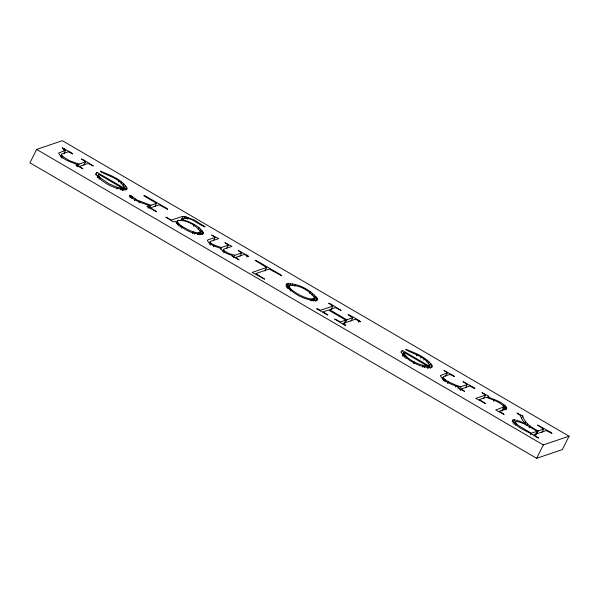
<?xml version="1.0" encoding="UTF-8"?>
<svg xmlns="http://www.w3.org/2000/svg" width="599" height="599" viewBox="0 0 599 599"><rect width="100%" height="100%" fill="white"/><g stroke="black" fill="none" stroke-linecap="round" stroke-linejoin="round"><path stroke-width="0.9" d="M515.237 421.674L516.241 423.605L518.449 425.537L531.283 433.242L537.191 431.235C530.265 427.686 523.571 422.108 515.582 421.404L513.987 424.182M127.018 188.161L126.763 189.022C116.685 190.834 101.044 182.328 95.69 173.777L97.098 172.392L123.679 187.891L124.113 187.262C120.017 178.45 108.269 176.188 100.437 171.539L100.43 171.202C109.917 175.02 121.477 179.034 127.018 188.161L126.187 189.831M313.262 301.042L314.715 297.86C309.398 290.35 298.377 284.3 289.175 285.476L287.924 287.984M317.53 299.133L317.283 299.957C306.718 301.679 292.02 293.652 286.12 284.862L286.374 284.031C296.932 282.309 311.645 290.343 317.53 299.133L316.699 300.81M287.715 288.658L289.175 285.476M506.754 408.076L506.05 408.907L499.386 411.176L504.103 414.411L495.732 410.008L503.954 406.841C499.836 401.397 492.236 399.698 486.111 397.279L479.447 399.548L485.467 403.546L475.793 398.38L485.407 395.115L481.978 392.637L489.054 396.283L487.541 396.8C494.048 399.78 502.823 401.652 506.754 408.076L505.923 409.753M181.317 219.159C189.291 221.915 199.033 225.127 203.278 232.929L203.016 233.692C192.923 235.422 181.909 228.414 175.095 221.271L173.201 221.915L165.871 217.152L171.636 220.035L181.961 216.538L184.919 216.561L194.368 220.11L205.195 226.841C197.588 224.73 189.98 215.011 181.317 219.159L180.486 220.836M176.48 222.918L177.529 220.627C185.765 219.444 195.798 224.805 200.44 231.633L198.973 234.756M97.165 177.386L98.685 174.287L122.6 188.228L121.769 189.905M427.956 366.303L404.04 352.362L403.771 352.953C408.585 360.815 419.03 364.978 427.956 366.303L427.117 367.981M36.629 149.421L29.95 162.816L536.644 458.31L562.371 449.579L569.05 436.184L62.356 140.69L36.629 149.421L543.323 444.915L569.05 436.184M60.544 156.279L61.884 153.965L68.219 151.817L72.681 153.943L71.431 152.73L62.184 147.818L65.613 150.297L63.943 153.643M63.606 150.334L64.437 148.657M61.218 157.447L62.056 155.77L61.383 154.602M61.982 158.196L62.82 156.526L62.056 155.77M76.627 166.312L77.466 164.643C70.847 161.985 62.049 159.701 58.575 153.015L65.613 150.297M77.788 166.619L79.038 164.104L85.522 161.902L81.344 158.997L83.605 159.836L93.332 165.983L88.128 163.43L79.555 166.335L82.969 168.813L75.901 165.167L77.466 164.643M83.853 165.257L85.522 161.902M95.84 174.901L97.098 172.392M97.435 176.795L98.685 174.287M97.712 177.304L98.423 174.878M98.236 178.217L99.075 176.54L98.55 175.634M99.157 179.281L99.996 177.611L99.075 176.54M118.392 182.006L119.231 180.336M116.94 189.134L117.771 187.465L122.6 188.228M121.005 183.833L121.837 182.156M120.384 189.861L121.215 188.183M123.117 185.57L123.956 183.893M122.428 190.407L123.679 187.891M122.862 189.778L124.113 187.262M123.072 190.564L125.573 185.54M124.951 190.347L126.621 187M129.541 197.049L130.372 195.379L137.268 200.118L150.888 205.247L156.549 203.323L143.767 195.746L144.516 195.491L166.492 208.175L167.727 209.358L159.192 204.836L150.581 207.756L156.609 211.761L146.927 206.595L149.533 205.704L148.282 208.22M130.672 197.573L131.503 195.895M131.159 197.895L131.99 196.217M131.69 198.456L132.521 196.779M134.416 200.74L135.247 199.063M139.073 202.956L139.904 201.279M149.638 207.756L150.888 205.247M154.879 206.677L156.549 203.323M176.278 223.135L177.529 220.627M177.371 221.892L178.21 220.215M176.735 223.741L177.566 222.072L177.319 221.248M177.454 224.775L178.285 223.098L177.566 222.072M181.549 219.713L183.219 216.366M178.554 225.92L179.393 224.251L178.285 223.098M183.668 219.069L184.919 216.561M179.97 227.111L180.801 225.434L179.393 224.251M185.63 218.628L186.469 216.95M181.692 228.331L182.53 226.654L180.801 225.434M187.689 219.301L188.528 217.632M193.567 226.362L194.405 224.692M192.504 233.543L193.342 231.873L197.086 232.771L200.223 232.247M194.54 234.119L195.379 232.442M198.179 229.417L199.01 227.74M197.648 234.516L198.479 232.839M199.909 230.885L200.747 229.207M198.711 234.329L199.542 232.659M199.19 234.142L200.44 231.633M200.006 234.815L202.095 230.63M201.713 234.419L202.971 231.91M202.44 234.606L203.278 232.929M209.291 243.486L210.548 241.39L218.702 238.619L211.627 234.973L215.056 237.451L213.386 240.798M209.62 244.212L210.451 242.535L210.129 241.809M210.534 245.103L211.372 243.426L210.451 242.535M213.469 246.84L214.307 245.163L221.435 247.492L228.286 245.163L224.895 242.707L231.963 246.354L223.884 249.094L222.603 251.206M220.604 249.162L221.435 247.492M223.809 252.845L224.647 251.168L223.434 249.528M226.617 248.51L228.286 245.163M233.543 257.787L234.793 255.279L241.644 252.95L238.215 250.479L247.492 255.406L248.712 256.597L244.25 254.478L235.677 257.383L239.091 259.861L232.023 256.215L233.071 255.863C228.638 254.171 223.03 252.748 220.604 248.315C215.85 246.691 210.002 245.186 207.329 240.581L207.838 239.899L215.056 237.451M239.974 256.305L241.644 252.95M246.653 257.083L247.492 255.406M264.945 270.86L266.615 267.513L255.107 260.333L257.398 261.186L280.504 274.664L281.725 275.854L269.221 269.033L255.863 273.571L264.623 279.164L252.209 272.403L266.615 267.513M286 286L287.25 283.492M286.569 287.445L288.658 283.26M288.426 287.557L290.508 283.372M288.433 288.725L289.265 287.056L288.965 286.15M289.242 289.864L290.081 288.186L289.265 287.056M291.975 285.491L292.806 283.821M290.485 291.136L291.316 289.467L290.081 288.186M294.723 286.285L295.554 284.607M309.511 293.465L310.349 291.788M311.899 295.15L312.738 293.473M310.304 300.75L311.143 299.073L314.512 298.534M311.824 300.84L312.656 299.163M313.846 296.767L314.677 295.09M312.97 300.653L313.809 298.976M313.464 300.369L314.715 297.86M314.101 300.833L316.19 296.647M315.501 301.379L317.171 298.032M331.127 309.458L332.797 306.111L328.619 303.199L330.88 304.037L341.168 310.522L335.433 307.654L329.51 309.661L346.806 319.754L352.736 317.74L348.026 314.864L348.775 314.61L359.325 320.63L360.546 321.82L355.342 319.26L343.017 323.445L345.855 325.235L345.106 325.489L334.646 319.035L340.412 321.925L345.773 320.106L328.477 310.012L323.108 311.832L327.81 315.052L316.594 308.859L317.35 308.605L320.472 310.297L332.797 306.111M344.103 323.453L345.773 320.106M345.136 323.101L346.806 319.754M351.066 321.086L352.736 317.74M358.494 322.307L359.325 320.63M401.195 352.976L402.446 350.467L429.034 365.967L429.461 365.338C425.372 356.525 413.617 354.264 405.793 349.614L405.778 349.277C415.272 353.103 426.832 357.109 432.373 366.236L432.111 367.097C422.04 368.917 406.392 360.403 401.045 351.853L402.446 350.467M402.521 355.469L404.04 352.362M402.648 356.218L403.898 353.709M403.591 356.293L404.422 354.615M404.512 357.356L405.343 355.686M405.778 358.531L406.609 356.854M416.552 355.911L417.383 354.241M413.58 363.578L414.418 361.901M420.64 358.172L421.471 356.502M423.748 360.089L424.579 358.412M422.288 367.209L423.126 365.54M426.353 361.908L427.192 360.239M424.129 367.681L424.961 366.004M428.472 363.645L429.311 361.968M428.607 366.214L429.438 364.536M427.776 368.482L429.034 365.967M428.21 367.853L429.461 365.338M428.839 367.808L430.928 363.623M430.307 368.422L431.976 365.076M442.234 378.875L443.574 376.561L449.909 374.412L454.371 376.539L453.121 375.326L443.874 370.414L447.303 372.892L445.634 376.239M442.908 380.043L443.747 378.366L443.073 377.198M443.672 380.792L444.51 379.115L443.747 378.366M444.705 381.608L445.536 379.938L444.51 379.115M447.558 383.45L448.389 381.773L445.536 379.938M455.457 387.014L456.296 385.337L460.728 386.699L467.213 384.498L463.034 381.593L474.992 388.219L474.243 388.474L469.818 386.018L461.245 388.931L460.414 390.608M459.478 389.208L460.728 386.699M465.543 387.845L467.213 384.498M483.737 398.462L485.407 395.115M493.703 401.225L494.534 399.548M503.332 406.586L504.163 404.917M501.872 411.026L503.954 406.841M503.16 409.971L505.249 405.785M504.321 409.896L505.99 406.549M505.721 409.072L506.559 407.402M512.19 421.539L513.029 419.869L514.616 419.802L518.854 420.91L525.712 423.837L522.657 420.468L520.224 415.414L517.012 413.07L522.747 415.938C524.709 423.471 531.747 427.634 538.224 430.883L543.607 429.056L537.543 425.043L550.758 432.268L551.986 433.459L546.221 430.576L533.896 434.762L538.628 437.996L536.367 437.158C528.947 431.317 517.88 428.996 512.4 420.85L513.029 419.869M512.946 423.149L514.616 419.802M514.331 423.912L515.582 421.404M515.41 425.275L516.241 423.605M521.497 418.446L522.747 415.938M524.814 423.545L525.645 421.868M526.626 425.56L527.464 423.89M529.097 427.723L529.928 426.046M530.452 434.911L531.283 433.242M535.521 434.582L537.191 431.235M536.554 434.23L538.224 430.883M541.938 432.403L543.607 429.056M536.644 458.31L543.323 444.915M447.303 372.892L440.265 375.603C443.739 382.297 452.537 384.58 459.156 387.231L457.591 387.763L464.659 391.409L461.245 388.931M130.372 195.379L129.601 195.281L129.706 195.708C134.835 201.324 142.712 203.061 149.533 205.704M311.143 299.073C303.88 297.628 297.029 294.146 291.316 289.467M234.793 255.279L229.08 253.549L224.647 251.168M79.038 164.104L69.214 160.547L62.82 156.526M117.771 187.465L109.063 183.826L99.996 177.611M193.342 231.873L188.947 230.181L182.53 226.654M456.296 385.337L448.389 381.773M214.307 245.163L211.372 243.426"/></g></svg>
